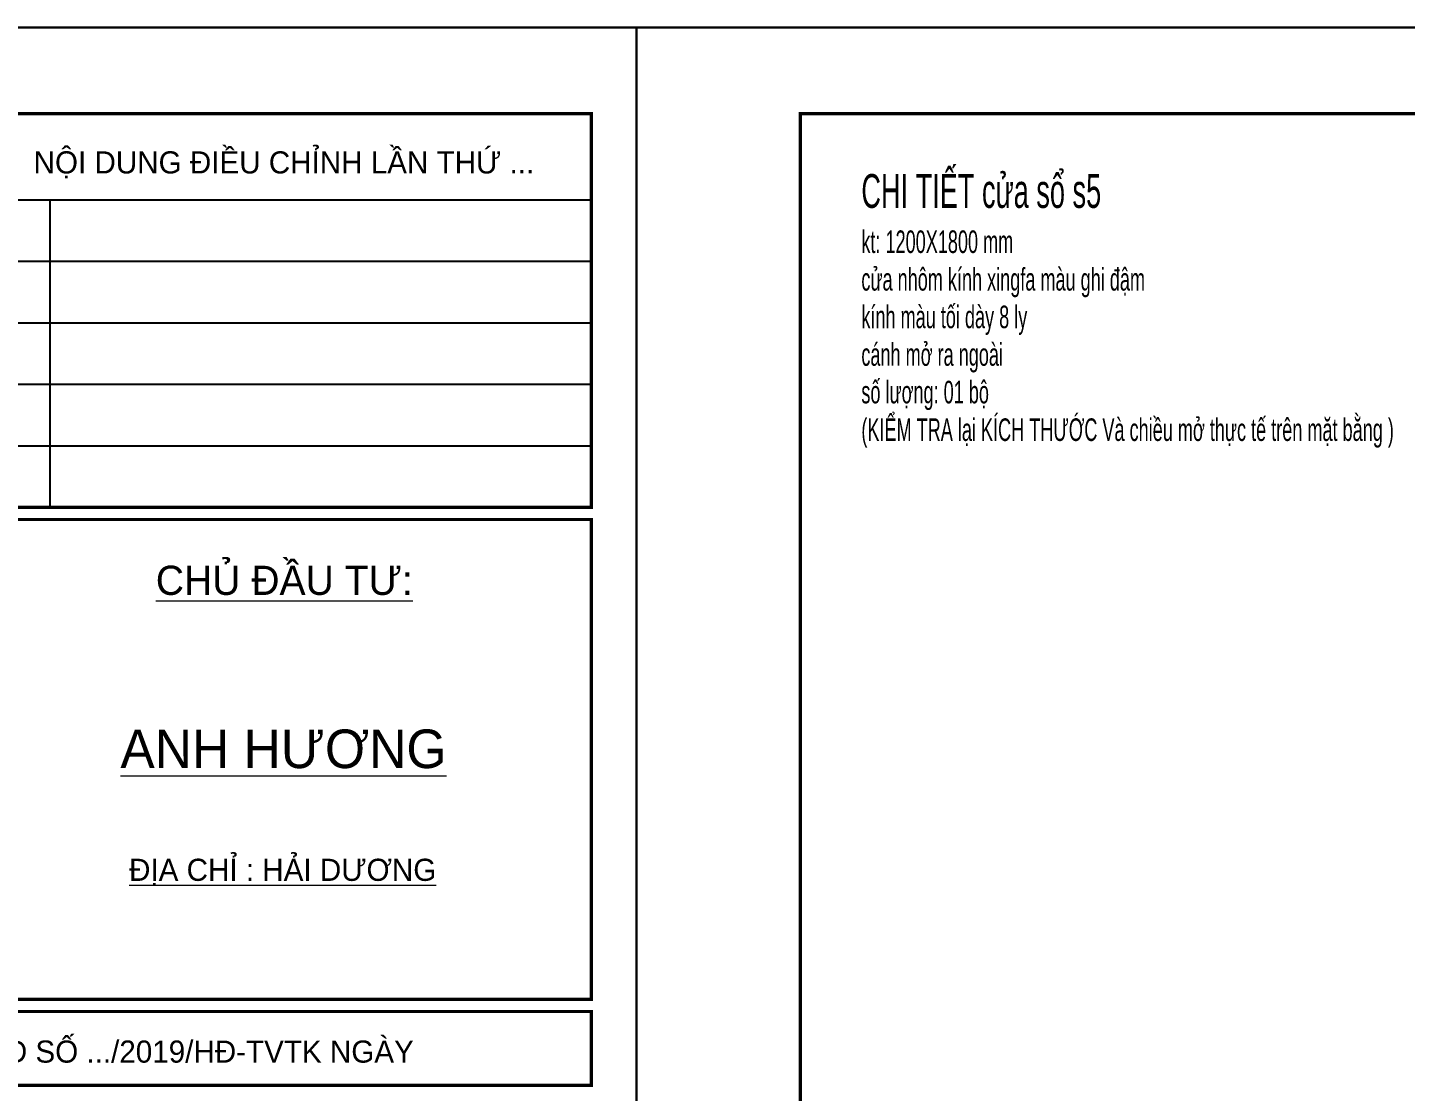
# Model space of a CAD drawing. Header units: inches. Extents: x 274208 to 641690, y -81912 to 129129.
# Drawn here: x 547734 to 550535, y 24965 to 27127 of the extents above; entities that cross this region are included whole.
import ezdxf
from ezdxf.enums import TextEntityAlignment as Align

# ---------------------------------------------------------------- set-up
doc = ezdxf.new("R2010")
doc.units = ezdxf.units.IN
doc.header["$MEASUREMENT"] = 0
for name, color, linetype, lineweight in [('05.Text', 253, 'Continuous', 18), ('10.Text', 254, 'Continuous', 18), ('11.Khung bo', 32, 'Continuous', 50), ('12.Khung', 36, 'Continuous', 25)]:
    doc.layers.add(name, color=color, linetype=linetype, lineweight=lineweight)
doc.layers.add('Tpl_Bound', color=1, linetype='Continuous', plot=False)
doc.styles.add('TT5_Text Dim', font='hoatbif.shx', dxfattribs={"width": 0.6})
doc.styles.add('VnAvantH', font='')
doc.styles.get('VnAvantH').set_extended_font_data('.VnAvantH')

# ---------------------------------------------------------------- blocks, each defined once
blk = doc.blocks.new('100')
at = {"layer": '11.Khung bo', "const_width": 26.7}
for points in [[(1860913, -945240), (1860913, -916940), (1896063, -916940), (1896063, -945240)], [(1896213, -920140), (1896213, -916940), (1901213, -916940), (1901213, -920140)], [(1896213, -924140), (1901213, -924140), (1901213, -920240), (1896213, -920240)], [(1896213, -924840), (1901213, -924840), (1901213, -924240), (1896213, -924240)]]:
    blk.add_lwpolyline(points, close=True, dxfattribs=at)
at = {"layer": '12.Khung'}
for p, q in [((1896213, -917640), (1901213, -917640)), ((1896813, -920140), (1896813, -917640)), ((1896213, -918140), (1901213, -918140)), ((1896213, -918640), (1901213, -918640)), ((1896213, -919140), (1901213, -919140)), ((1896213, -919640), (1901213, -919640))]:
    blk.add_line(p, q, dxfattribs=at)
at = {"layer": '12.Khung', "color": 1}
blk.add_lwpolyline([(1901579, -945940), (1901579, -916240), (1859580, -916240), (1859580, -945940)], close=True, dxfattribs=at)
at = {"layer": '05.Text', "style": 'VnAvantH'}
for s, p in [('Néi dung ®iÒu chØnh lÇn thø ...', (1898713, -917329)), ('H§ sè .../2019/H§-TVTK ngµy ', (1898057, -924540))]:
    blk.add_text(s, height=180, dxfattribs=at).set_placement(p, align=Align.MIDDLE)
for s, height, p in [('%%uChñ ®Çu t\xad:', 237.6, (1898716, -920853)), ('%%Uanh H¦¥NG', 313.63, (1898709, -922261)), ('%%U®Þa chØ : H¶I D¦¥NG', 180, (1898703, -923178))]:
    blk.add_text(s, height=height, dxfattribs=at).set_placement(p, align=Align.CENTER)

msp = doc.modelspace()

# ---------------------------------------------------------------- linework, layer by layer
at = {"layer": 'Tpl_Bound', "color": 1}
for points in [[(538471.5, 19702.4), (538471.5, 27127.3), (548971.4, 27127.3), (548971.4, 19702.4)], [(548971.4, 19702.4), (548971.4, 27127.3), (559471.3, 27127.3), (559471.3, 19702.4)]]:
    msp.add_lwpolyline(points, close=True, dxfattribs=at)

# ---------------------------------------------------------------- block references
at = {"layer": '05.Text', "xscale": 0.25, "yscale": 0.25, "zscale": 0.25}
for p in [(73576.6, 256187.3), (84076.5, 256187.3)]:
    msp.add_blockref('100', p, dxfattribs=at)

# ---------------------------------------------------------------- texts
at = {"layer": '10.Text', "insert": (549428.6, 26829.5), "char_height": 68.75, "width": 1801.007, "attachment_point": 1, "style": 'TT5_Text Dim'}
msp.add_mtext('\\pxi-3,l3,t3;CHI TIÕT cöa sæ s5\\P{\\H0.6667x;kt: 1200X1800 mm\\Pcöa nh«m kÝnh xingfa mµu ghi ®Ëm\\PkÝnh mµu tèi dµy 8 ly \\Pc¸nh më ra ngoµi\\Psè l\xadîng: 01 bé\\P(KIÓM TRA l¹i KÝCH TH¦íC Vµ chiÒu më thùc tÕ trªn mÆt b»ng )}', dxfattribs=at)

doc.saveas('drawing.dxf')
